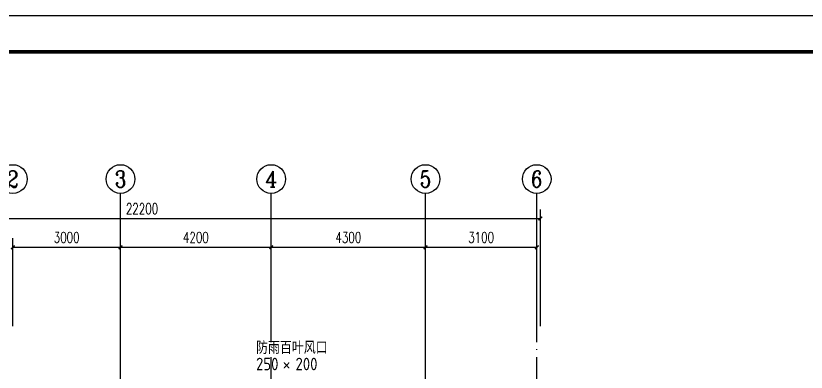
# Model space of a CAD drawing. Extents: x 5188914 to 7068445, y -542675 to 2032183.
# Drawn here: x 5219954 to 5241981, y -510600 to -500675 of the extents above; entities that cross this region are included whole.
import ezdxf
from ezdxf.enums import TextEntityAlignment as Align

# ---------------------------------------------------------------- set-up
doc = ezdxf.new("R2010")
doc.units = 0
doc.header["$LTSCALE"] = 1000
doc.header["$MEASUREMENT"] = 0
doc.linetypes.add('DOTE', pattern=[2.42, 2, -0.2, 0.02, -0.2])
doc.layers.get('0').update_dxf_attribs({"linetype": 'CONTINUOUS'})
doc.layers.get('Defpoints').update_dxf_attribs({"linetype": 'CONTINUOUS'})
for name, color, linetype in [('AXIS', 3, 'CONTINUOUS'), ('AXIS_TEXT', 7, 'CONTINUOUS'), ('DOTE', 252, 'CONTINUOUS'), ('DUCT-排风标注', 3, 'CONTINUOUS'), ('PUB_TITLE', 4, 'CONTINUOUS')]:
    doc.layers.add(name, color=color, linetype=linetype)
doc.styles.add('_TCH_AXIS', font='COMPLEX', dxfattribs={"bigfont": 'GBCBIG'})
doc.styles.add('_TCH_DIM_T3', font='SIMPLEX', dxfattribs={"width": 0.705882, "bigfont": 'GBCBIG'})
doc.styles.add('COMPLEX', font='COMPLEX')
doc.styles.get("Standard").update_dxf_attribs({"font": 'SCEIE', "bigfont": 'SCEIC'})
doc.dimstyles.new('_TCH_ARCH&&100', dxfattribs={"dimtxt": 297.5, "dimasz": 100, "dimexe": 250, "dimexo": 300, "dimgap": 126.25, "dimtad": 1, "dimdec": 0, "dimzin": 0, "dimdsep": 46, "dimtxsty": '_TCH_DIM_T3', "dimblk": 'ARCHTICK', "dimcen": 0.09, "dimclrt": 7, "dimazin": 2, "dimtfac": 1, "dimtdec": 0, "dimtix": 1, "dimtmove": 2, "dimatfit": 3, "dimfxl": 0, "dimtolj": 1, "dimtzin": 0, "dimarcsym": 0})

# ---------------------------------------------------------------- blocks, each defined once
blk = doc.blocks.new('_AXISO')
blk.add_circle((0, 0), 0.5)
at = {"layer": 'AXIS_TEXT', "style": 'COMPLEX', "width": 1.041667}
blk.add_attdef('A', text='', height=0.56, dxfattribs=at).set_placement((-0.25, -0.28), (0.25, -0.28), align=Align.FIT)
blk = doc.blocks.new('_ArchTick')
at = {"color": 0, "linetype": 'ByBlock', "const_width": 0.4}
blk.add_lwpolyline([(-0.5, -0.5), (0.5, 0.5)], dxfattribs=at)
blk = doc.blocks.new('*D203')
at = {"layer": 'AXIS', "color": 0, "lineweight": -2}
for p, q in [((5219872, -509321), (5219872, -506871)), ((5222872, -509321), (5222872, -506871)), ((5219872, -507121), (5222872, -507121))]:
    blk.add_line(p, q, dxfattribs=at)
at = {"layer": 'Defpoints', "color": 0}
for p in [(5222872, -507121), (5219872, -509621), (5222872, -509621)]:
    blk.add_point(p, dxfattribs=at)
at = {"layer": 'AXIS', "color": 0, "lineweight": -2, "xscale": 100, "yscale": 100, "zscale": 100, "rotation": 180}
blk.add_blockref('_ArchTick', (5219872, -507121), dxfattribs=at)
at = {"layer": 'AXIS', "color": 0, "lineweight": -2, "xscale": 100, "yscale": 100, "zscale": 100}
blk.add_blockref('_ArchTick', (5222872, -507121), dxfattribs=at)
at = {"layer": 'AXIS', "color": 7, "insert": (5221372, -506846), "char_height": 297.5, "attachment_point": 5, "style": '_TCH_DIM_T3'}
blk.add_mtext('\\A1;3000', dxfattribs=at)
blk = doc.blocks.new('*D204')
at = {"layer": 'AXIS', "color": 0, "lineweight": -2}
for p, q in [((5222872, -509321), (5222872, -506871)), ((5227072, -509321), (5227072, -506871)), ((5222872, -507121), (5227072, -507121))]:
    blk.add_line(p, q, dxfattribs=at)
at = {"layer": 'Defpoints', "color": 0}
for p in [(5227072, -507121), (5222872, -509621), (5227072, -509621)]:
    blk.add_point(p, dxfattribs=at)
at = {"layer": 'AXIS', "color": 0, "lineweight": -2, "xscale": 100, "yscale": 100, "zscale": 100, "rotation": 180}
blk.add_blockref('_ArchTick', (5222872, -507121), dxfattribs=at)
at = {"layer": 'AXIS', "color": 0, "lineweight": -2, "xscale": 100, "yscale": 100, "zscale": 100}
blk.add_blockref('_ArchTick', (5227072, -507121), dxfattribs=at)
at = {"layer": 'AXIS', "color": 7, "insert": (5224972, -506846), "char_height": 297.5, "attachment_point": 5, "style": '_TCH_DIM_T3'}
blk.add_mtext('\\A1;4200', dxfattribs=at)
blk = doc.blocks.new('*D205')
at = {"layer": 'AXIS', "color": 0, "lineweight": -2}
for p, q in [((5227072, -509321), (5227072, -506871)), ((5231372, -509321), (5231372, -506871)), ((5227072, -507121), (5231372, -507121))]:
    blk.add_line(p, q, dxfattribs=at)
at = {"layer": 'Defpoints', "color": 0}
for p in [(5231372, -507121), (5227072, -509621), (5231372, -509621)]:
    blk.add_point(p, dxfattribs=at)
at = {"layer": 'AXIS', "color": 0, "lineweight": -2, "xscale": 100, "yscale": 100, "zscale": 100, "rotation": 180}
blk.add_blockref('_ArchTick', (5227072, -507121), dxfattribs=at)
at = {"layer": 'AXIS', "color": 0, "lineweight": -2, "xscale": 100, "yscale": 100, "zscale": 100}
blk.add_blockref('_ArchTick', (5231372, -507121), dxfattribs=at)
at = {"layer": 'AXIS', "color": 7, "insert": (5229222, -506846), "char_height": 297.5, "attachment_point": 5, "style": '_TCH_DIM_T3'}
blk.add_mtext('\\A1;4300', dxfattribs=at)
blk = doc.blocks.new('*D206')
at = {"layer": 'AXIS', "color": 0, "lineweight": -2}
for p, q in [((5231372, -509321), (5231372, -506871)), ((5234472, -509321), (5234472, -506871)), ((5231372, -507121), (5234472, -507121))]:
    blk.add_line(p, q, dxfattribs=at)
at = {"layer": 'Defpoints', "color": 0}
for p in [(5234472, -507121), (5231372, -509621), (5234472, -509621)]:
    blk.add_point(p, dxfattribs=at)
at = {"layer": 'AXIS', "color": 0, "lineweight": -2, "xscale": 100, "yscale": 100, "zscale": 100, "rotation": 180}
blk.add_blockref('_ArchTick', (5231372, -507121), dxfattribs=at)
at = {"layer": 'AXIS', "color": 0, "lineweight": -2, "xscale": 100, "yscale": 100, "zscale": 100}
blk.add_blockref('_ArchTick', (5234472, -507121), dxfattribs=at)
at = {"layer": 'AXIS', "color": 7, "insert": (5232922, -506846), "char_height": 297.5, "attachment_point": 5, "style": '_TCH_DIM_T3'}
blk.add_mtext('\\A1;3100', dxfattribs=at)
blk = doc.blocks.new('*D207')
at = {"layer": 'AXIS', "color": 0, "lineweight": -2}
for p, q in [((5212372, -509321), (5212372, -506071)), ((5234572, -509321), (5234572, -506071)), ((5212372, -506321), (5234572, -506321))]:
    blk.add_line(p, q, dxfattribs=at)
at = {"layer": 'Defpoints', "color": 0}
for p in [(5234572, -506321), (5212372, -509621), (5234572, -509621)]:
    blk.add_point(p, dxfattribs=at)
at = {"layer": 'AXIS', "color": 0, "lineweight": -2, "xscale": 100, "yscale": 100, "zscale": 100, "rotation": 180}
blk.add_blockref('_ArchTick', (5212372, -506321), dxfattribs=at)
at = {"layer": 'AXIS', "color": 0, "lineweight": -2, "xscale": 100, "yscale": 100, "zscale": 100}
blk.add_blockref('_ArchTick', (5234572, -506321), dxfattribs=at)
at = {"layer": 'AXIS', "color": 7, "insert": (5223472, -506046), "char_height": 297.5, "attachment_point": 5, "style": '_TCH_DIM_T3'}
blk.add_mtext('\\A1;22200', dxfattribs=at)

msp = doc.modelspace()

# ---------------------------------------------------------------- linework, layer by layer
at = {"layer": 'AXIS', "color": 0}
for p, q in [((5222872.1, -509620.8), (5222872.1, -505620.8)), ((5227072.1, -509620.8), (5227072.1, -505620.8)), ((5231372.1, -509620.8), (5231372.1, -505620.8)), ((5234472.1, -509620.8), (5234472.1, -505620.8))]:
    msp.add_line(p, q, dxfattribs=at)
at = {"layer": 'DOTE', "linetype": 'DOTE'}
for p, q in [((5222872.1, -518420.8), (5222872.1, -509620.8)), ((5227072.1, -529120.8), (5227072.1, -509620.8)), ((5231372.1, -518420.8), (5231372.1, -509620.8)), ((5234472.1, -529120.8), (5234472.1, -509620.8))]:
    msp.add_line(p, q, dxfattribs=at)
at = {"layer": 'PUB_TITLE', "color": 4}
msp.add_lwpolyline([(5193907.2, -542675), (5253307.2, -542675), (5253307.2, -500675), (5193907.2, -500675)], close=True, dxfattribs=at)
at = {"layer": 'PUB_TITLE', "color": 4, "const_width": 100}
msp.add_lwpolyline([(5196407.2, -541675), (5252307.2, -541675), (5252307.2, -501675), (5196407.2, -501675)], close=True, dxfattribs=at)

# ---------------------------------------------------------------- block references
at = {"layer": 'AXIS', "color": 0}
ref = msp.add_blockref('_AXISO', (5219872.1, -505220.8), dxfattribs=dict(at, xscale=800, yscale=800, zscale=800))
ref.add_attrib('A', '2', dxfattribs={"layer": 'AXIS_TEXT', "color": 0, "height": 465.9, "style": '_TCH_AXIS'}).set_placement((5219716.8, -505453.7), (5220027.4, -505453.7), align=Align.FIT)
ref = msp.add_blockref('_AXISO', (5222872.1, -505220.8), dxfattribs=dict(at, xscale=800, yscale=800, zscale=800))
ref.add_attrib('A', '3', dxfattribs={"layer": 'AXIS_TEXT', "color": 0, "height": 465.9, "style": '_TCH_AXIS'}).set_placement((5222716.8, -505453.7), (5223027.4, -505453.7), align=Align.FIT)
ref = msp.add_blockref('_AXISO', (5227072.1, -505220.8), dxfattribs=dict(at, xscale=800, yscale=800, zscale=800))
ref.add_attrib('A', '4', dxfattribs={"layer": 'AXIS_TEXT', "color": 0, "height": 445.4, "style": '_TCH_AXIS'}).set_placement((5226902.4, -505443.5), (5227241.8, -505443.5), align=Align.FIT)
ref = msp.add_blockref('_AXISO', (5231372.1, -505220.8), dxfattribs=dict(at, xscale=800, yscale=800, zscale=800))
ref.add_attrib('A', '5', dxfattribs={"layer": 'AXIS_TEXT', "color": 0, "height": 465.9, "style": '_TCH_AXIS'}).set_placement((5231216.8, -505453.7), (5231527.4, -505453.7), align=Align.FIT)
ref = msp.add_blockref('_AXISO', (5234472.1, -505220.8), dxfattribs=dict(at, xscale=800, yscale=800, zscale=800))
ref.add_attrib('A', '6', dxfattribs={"layer": 'AXIS_TEXT', "color": 0, "height": 465.9, "style": '_TCH_AXIS'}).set_placement((5234316.8, -505453.7), (5234627.4, -505453.7), align=Align.FIT)

# ---------------------------------------------------------------- texts
at = {"layer": 'DUCT-排风标注', "color": 7}
for s, p in [('防雨百叶风口', (5226648.9, -510092.2)), ('250', (5226648.9, -510547.2)), ('×', (5227398.9, -510547.2)), ('200', (5227748.9, -510547.2))]:
    msp.add_text(s, height=350, dxfattribs=at).set_placement(p)

# ---------------------------------------------------------------- dimensions: what is measured, and where the dimension line sits
at = {"layer": 'AXIS', "color": 0}
for p1, p2, distance, picture, middle in [((5212372.1, -509620.8), (5234572.1, -509620.8), 3300, '*D207', (5223472.1, -506045.8)), ((5219872.1, -509620.8), (5222872.1, -509620.8), 2500, '*D203', (5221372.1, -506845.8)), ((5222872.1, -509620.8), (5227072.1, -509620.8), 2500, '*D204', (5224972.1, -506845.8)), ((5227072.1, -509620.8), (5231372.1, -509620.8), 2500, '*D205', (5229222.1, -506845.8)), ((5231372.1, -509620.8), (5234472.1, -509620.8), 2500, '*D206', (5232922.1, -506845.8))]:
    dim = msp.add_aligned_dim(p1=p1, p2=p2, distance=distance, dimstyle='_TCH_ARCH&&100', dxfattribs=at)
    dim.commit()
    dim.dimension.update_dxf_attribs({"geometry": picture, "text_midpoint": middle})

doc.saveas('drawing.dxf')
